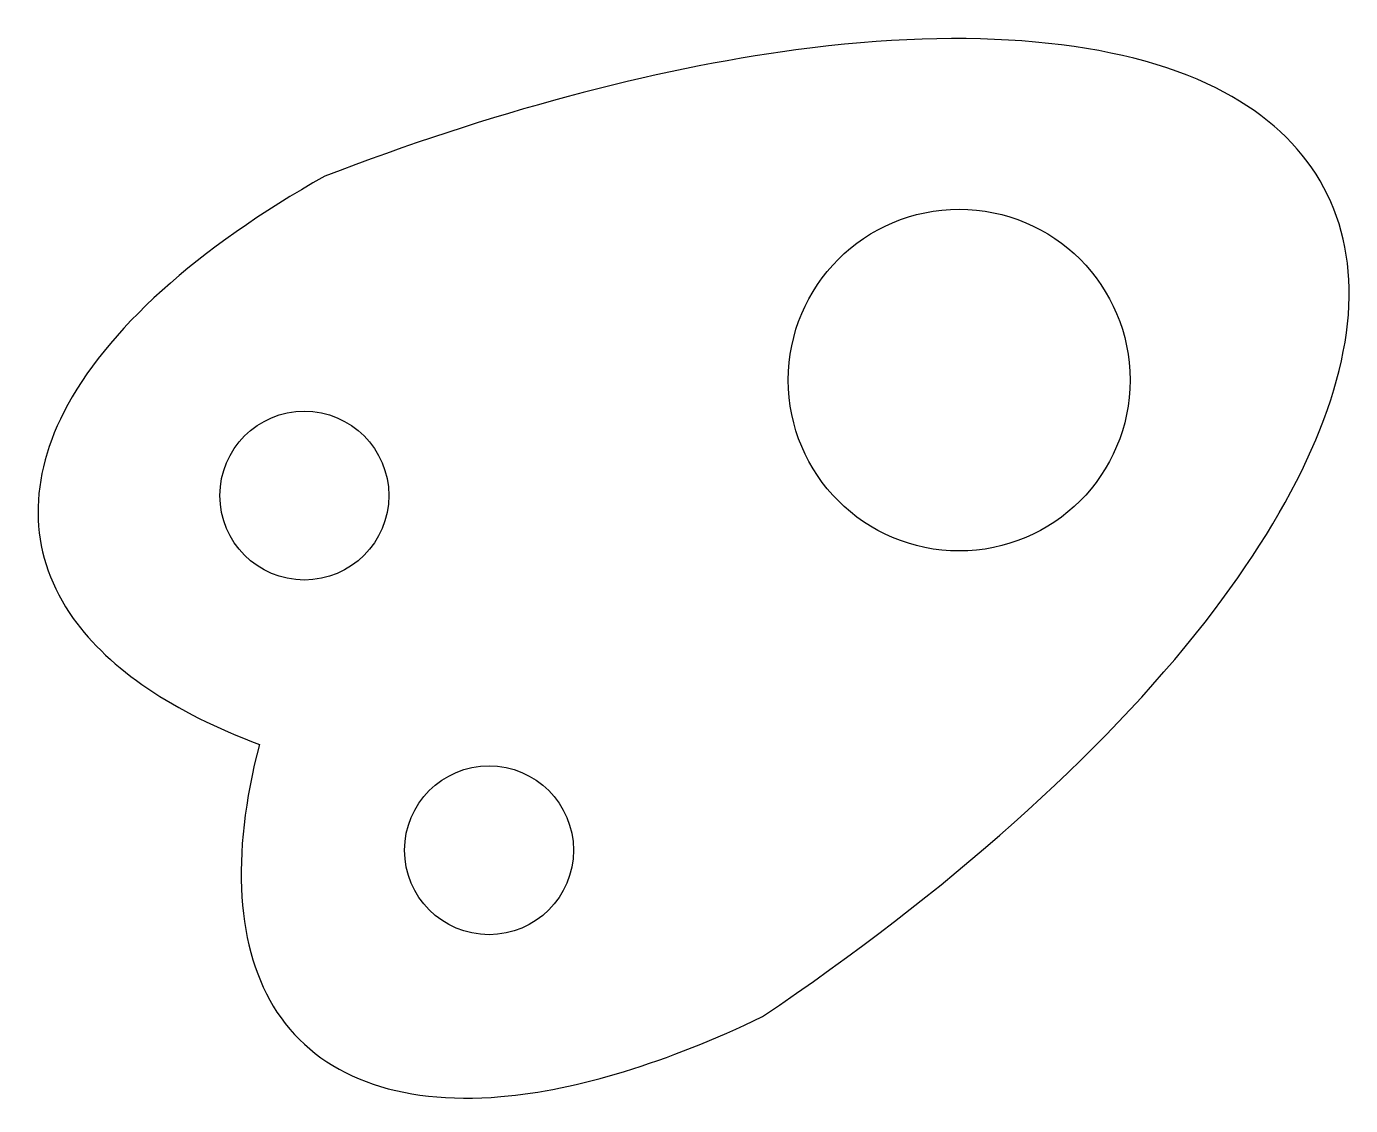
# Model space of a CAD drawing. Header units: millimetres. Extents: x -20.7 to 29.1, y -21.1 to 19.4.
import ezdxf

# ---------------------------------------------------------------- set-up
doc = ezdxf.new("R2010")
doc.units = ezdxf.units.MM
doc.layers.get('0').update_dxf_attribs({"linetype": 'CONTINUOUS'})

msp = doc.modelspace()

# ---------------------------------------------------------------- linework, layer by layer
for centre, radius in [((14.344, 6.143), 6.425), ((-10.276, 1.801), 3.175), ((-3.333, -11.535), 3.175)]:
    msp.add_circle(centre, radius)
for points, knots in [([(6.945, -17.791), (13.86, -13.141), (19.712, -7.927), (23.589, -2.956), (27.067, 1.503), (28.957, 5.755), (29.007, 9.272), (29.057, 12.74), (27.306, 15.481), (23.992, 17.13), (20.345, 18.945), (14.812, 19.441), (8.208, 18.559), (2.801, 17.837), (-3.308, 16.198), (-9.505, 13.809)], [-1.302301, -1.302301, -1.302301, -1.302301, -0.730167, -0.730167, -0.730167, -0.216903, -0.216903, -0.216903, 0.289223, 0.289223, 0.289223, 0.846275, 0.846275, 0.846275, 1.302301, 1.302301, 1.302301, 1.302301]), ([(-9.505, 13.809), (-14.304, 11.118), (-17.758, 8.002), (-19.322, 4.936), (-20.723, 2.187), (-20.6, -0.521), (-18.965, -2.814), (-17.598, -4.73), (-15.192, -6.356), (-11.966, -7.554)], [-0.886264, -0.886264, -0.886264, -0.886264, -0.31255, -0.31255, -0.31255, 0.201617, 0.201617, 0.201617, 0.631452, 0.631452, 0.631452, 0.631452]), ([(-11.966, -7.554), (-13.064, -11.761), (-12.84, -15.283), (-11.305, -17.617), (-9.724, -20.02), (-6.76, -21.133), (-2.886, -20.799), (-0.011, -20.551), (3.359, -19.519), (6.945, -17.791)], [-0.631452, -0.631452, -0.631452, -0.631452, -0.0882, -0.0882, -0.0882, 0.471205, 0.471205, 0.471205, 0.886264, 0.886264, 0.886264, 0.886264])]:
    msp.add_open_spline(points, degree=3, knots=knots)

doc.saveas('drawing.dxf')
